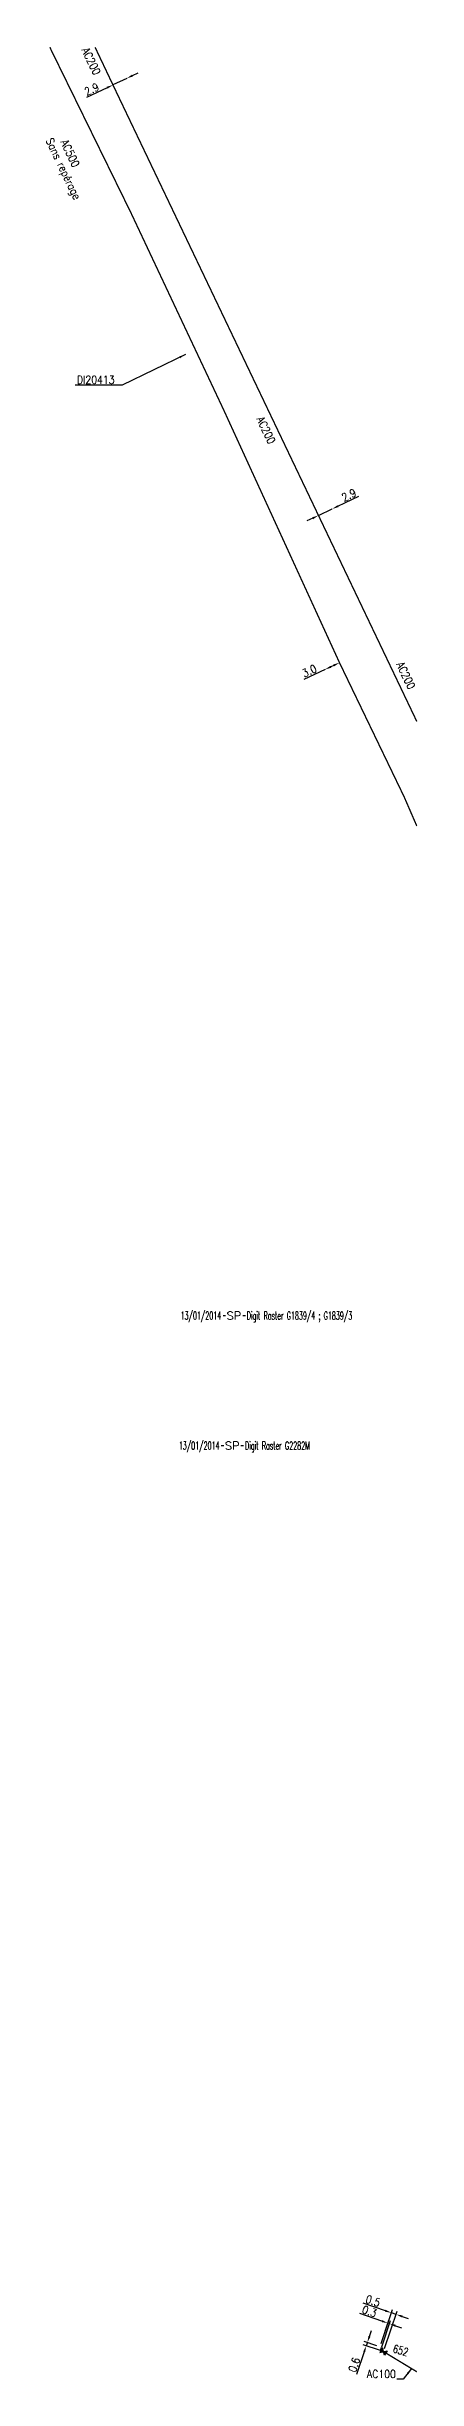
# Model space of a CAD drawing. Header units: millimetres. Extents: x 133000 to 134000, y 130000 to 131000.
# Drawn here: x 133930.5 to 134000.1, y 130562.8 to 131000.1 of the extents above; entities that cross this region are included whole.
import ezdxf
from ezdxf.enums import TextEntityAlignment as Align

# ---------------------------------------------------------------- set-up
doc = ezdxf.new("R2010")
doc.units = ezdxf.units.MM
doc.header["$PDMODE"] = 34
doc.layers.get('0').update_dxf_attribs({"linetype": 'CONTINUOUS'})
doc.layers.get('Defpoints').update_dxf_attribs({"linetype": 'CONTINUOUS'})
for name, color, linetype in [('G_120', 4, 'CONTINUOUS'), ('G_300', 7, 'CONTINUOUS'), ('G_910', 7, 'CONTINUOUS')]:
    doc.layers.add(name, color=color, linetype=linetype)
doc.styles.add('G_ROMANS', font='ROMANS.SHX', dxfattribs={"width": 0.75})
doc.styles.get("Standard").update_dxf_attribs({"font": 'romans.shx', "width": 0.85})
doc.linetypes.add('G_typB_AP', pattern='A,5,-0.3,["o",Standard,S=1.5,R=0,X=0,Y=-0.5],-1.65', length=6.95)
doc.dimstyles.get("Standard").update_dxf_attribs({"dimtxt": 1.5, "dimasz": 1.2, "dimexe": 0.625, "dimexo": 0.625, "dimgap": 0.25, "dimtad": 1, "dimdec": 1, "dimzin": 0, "dimdsep": 46, "dimtxsty": 'Standard', "dimcen": -0.5, "dimadec": 0, "dimazin": 0, "dimtfac": 1, "dimtdec": 1, "dimtmove": 0, "dimatfit": 3, "dimfxl": 0, "dimtolj": 1, "dimtzin": 0, "dimarcsym": 0})

# ---------------------------------------------------------------- blocks, each defined once
blk = doc.blocks.new('GIS_MODF')
at = {"color": 0, "linetype": 'Continuous', "flags": 128}
for points in [[(-2.18, -0.01), (-1.68, -0.01)], [(1.52, -0.01), (2.02, -0.01)]]:
    blk.add_lwpolyline(points, dxfattribs=at)
at = {"color": 0, "linetype": 'Continuous', "width": 0.5}
blk.add_attdef('DATE', text='', height=1.5, dxfattribs=at).set_placement((-2.5, -0.8), align=Align.RIGHT)
at = {"color": 0, "linetype": 'Continuous', "width": 1.771291}
blk.add_attdef('USER', text='', height=1.5, dxfattribs=at).set_placement((-1.51, -0.8), (1.28, -0.8), align=Align.FIT)
at = {"color": 0, "linetype": 'Continuous', "width": 0.5}
blk.add_attdef('DESC', (2.29, -0.8), '', height=1.5, dxfattribs=at)
blk = doc.blocks.new('*D126')
at = {"layer": 'Defpoints', "color": 0, "linetype": 'Continuous', "transparency": 16777216}
for p in [(133945.52, 130994.18), (133945.52, 130994.18), (133942.94, 130992.95)]:
    blk.add_point(p, dxfattribs=at)
at = {"layer": 'G_120', "color": 0, "linetype": 'Continuous', "lineweight": -2, "transparency": 16777216}
for p, q in [((133945.52, 130994.18), (133942.94, 130992.95)), ((133946.6, 130994.7), (133947.68, 130995.22)), ((133941.86, 130992.43), (133937.98, 130990.57))]:
    blk.add_line(p, q, dxfattribs=at)
at = {"layer": 'G_120', "color": 0, "linetype": 'Continuous', "transparency": 16777216}
for points in [[(133946.51, 130994.88), (133946.68, 130994.52), (133945.52, 130994.18)], [(133941.78, 130992.61), (133941.95, 130992.25), (133942.94, 130992.95)]]:
    blk.add_solid(points, dxfattribs=at)
at = {"layer": 'G_120', "color": 0, "linetype": 'Continuous', "transparency": 16777216, "insert": (133938.95, 130992.14), "char_height": 1.5, "attachment_point": 5, "rotation": 25.5964}
blk.add_mtext('\\A1;2.9', dxfattribs=at)
blk = doc.blocks.new('*D127')
at = {"layer": 'Defpoints', "color": 0, "linetype": 'Continuous', "transparency": 16777216}
for p in [(133994.58, 130573.3), (133993.09, 130568.88), (133993.21, 130568.3)]:
    blk.add_point(p, dxfattribs=at)
at = {"layer": 'G_120', "color": 0, "linetype": 'Continuous', "lineweight": -2, "transparency": 16777216}
for p, q in [((133993.44, 130573.69), (133989.3, 130575.09)), ((133993.29, 130569.48), (133994.78, 130573.89)), ((133993.41, 130568.89), (133995.06, 130573.8)), ((133994.86, 130573.21), (133994.58, 130573.3)), ((133996, 130572.82), (133997.14, 130572.44))]:
    blk.add_line(p, q, dxfattribs=at)
at = {"layer": 'G_120', "color": 0, "linetype": 'Continuous', "transparency": 16777216}
for points in [[(133993.51, 130573.87), (133993.38, 130573.5), (133994.58, 130573.3)], [(133996.07, 130573.01), (133995.94, 130572.63), (133994.86, 130573.21)]]:
    blk.add_solid(points, dxfattribs=at)
at = {"layer": 'G_120', "color": 0, "linetype": 'Continuous', "transparency": 16777216, "insert": (133991.12, 130575.52), "char_height": 1.5, "attachment_point": 5, "rotation": 341.3218}
blk.add_mtext('\\A1;0.3', dxfattribs=at)
blk = doc.blocks.new('*D128')
at = {"layer": 'Defpoints', "color": 0, "linetype": 'Continuous', "transparency": 16777216}
for p in [(133995.24, 130575.24), (133993.09, 130568.88), (133993.76, 130567.96)]:
    blk.add_point(p, dxfattribs=at)
at = {"layer": 'G_300', "color": 0, "linetype": 'Continuous', "lineweight": -2, "transparency": 16777216}
for p, q in [((133994.1, 130575.63), (133989.96, 130577.03)), ((133993.29, 130569.48), (133995.44, 130575.83)), ((133993.96, 130568.55), (133996.33, 130575.53)), ((133996.13, 130574.94), (133995.24, 130575.24)), ((133997.26, 130574.56), (133998.4, 130574.17))]:
    blk.add_line(p, q, dxfattribs=at)
at = {"layer": 'G_300', "color": 0, "linetype": 'Continuous', "transparency": 16777216}
for points in [[(133994.16, 130575.82), (133994.04, 130575.44), (133995.24, 130575.24)], [(133997.33, 130574.75), (133997.2, 130574.37), (133996.13, 130574.94)]]:
    blk.add_solid(points, dxfattribs=at)
at = {"layer": 'G_300', "color": 0, "linetype": 'Continuous', "transparency": 16777216, "insert": (133991.78, 130577.47), "char_height": 1.5, "attachment_point": 5, "rotation": 341.3218}
blk.add_mtext('\\A1;0.5', dxfattribs=at)
blk = doc.blocks.new('*D129')
at = {"layer": 'Defpoints', "color": 0, "linetype": 'Continuous', "transparency": 16777216}
for p in [(133990.73, 130569.68), (133993.09, 130568.88), (133993.76, 130567.96)]:
    blk.add_point(p, dxfattribs=at)
at = {"layer": 'G_300', "color": 0, "linetype": 'Continuous', "lineweight": -2, "transparency": 16777216}
for p, q in [((133992.49, 130569.08), (133990.14, 130569.88)), ((133990.73, 130569.68), (133990.52, 130569.06)), ((133991.11, 130570.82), (133991.5, 130571.95)), ((133990.13, 130567.92), (133988.7, 130563.68)), ((133993.17, 130568.16), (133989.92, 130569.26))]:
    blk.add_line(p, q, dxfattribs=at)
at = {"layer": 'G_300', "color": 0, "linetype": 'Continuous', "transparency": 16777216}
for points in [[(133990.92, 130570.88), (133991.3, 130570.75), (133990.73, 130569.68)], [(133989.94, 130567.98), (133990.32, 130567.86), (133990.52, 130569.06)]]:
    blk.add_solid(points, dxfattribs=at)
at = {"layer": 'G_300', "color": 0, "linetype": 'Continuous', "transparency": 16777216, "insert": (133988.26, 130565.5), "char_height": 1.5, "attachment_point": 5, "rotation": 71.3218}
blk.add_mtext('\\A1;0.6', dxfattribs=at)
blk = doc.blocks.new('G_300_04')
at = {"linetype": 'Continuous'}
h = blk.add_hatch(color=0, dxfattribs=at)
h.paths.add_polyline_path([(-1, 1), (-1, -1), (0, 0)])
h.paths.add_polyline_path([(1, 1), (0, 0), (1, -1)])
at = {"color": 0, "linetype": 'Continuous', "flags": 128}
blk.add_lwpolyline([(-1, -1), (1, 1), (1, -1), (-1, 1)], close=True, dxfattribs=at)
at = {"color": 0, "linetype": 'Continuous', "style": 'G_ROMANS', "width": 0.75}
blk.add_attdef('NUM', text='', height=1.5, dxfattribs=at).set_placement((0, 2.1), align=Align.MIDDLE_CENTER)
at = {"color": 0, "linetype": 'Continuous', "style": 'G_ROMANS', "width": 0.75, "flags": 3}
for tag, p in [('DEF_COUP', (0, -7.5)), ('DEF_LEG', (0, -5)), ('DEF_TYPE', (0, -10))]:
    blk.add_attdef(tag, text='', height=1.2, dxfattribs=at).set_placement(p, align=Align.MIDDLE)
blk = doc.blocks.new('*D130')
at = {"layer": 'Defpoints', "color": 0, "linetype": 'Continuous', "transparency": 16777216}
for p in [(133981.54, 130912.23), (133984.12, 130913.45), (133984.12, 130913.45)]:
    blk.add_point(p, dxfattribs=at)
at = {"layer": 'G_120', "color": 0, "linetype": 'Continuous', "lineweight": -2, "transparency": 16777216}
for p, q in [((133985.2, 130913.97), (133989.09, 130915.82)), ((133980.46, 130911.71), (133979.38, 130911.19)), ((133981.54, 130912.23), (133984.12, 130913.45))]:
    blk.add_line(p, q, dxfattribs=at)
at = {"layer": 'G_120', "color": 0, "linetype": 'Continuous', "transparency": 16777216}
for points in [[(133980.37, 130911.89), (133980.54, 130911.53), (133981.54, 130912.23)], [(133985.11, 130914.15), (133985.29, 130913.79), (133984.12, 130913.45)]]:
    blk.add_solid(points, dxfattribs=at)
at = {"layer": 'G_120', "color": 0, "linetype": 'Continuous', "transparency": 16777216, "insert": (133987.26, 130916.05), "char_height": 1.5, "attachment_point": 5, "rotation": 25.4465}
blk.add_mtext('\\A1;2.9', dxfattribs=at)
blk = doc.blocks.new('*D134')
at = {"layer": 'Defpoints', "color": 0, "linetype": 'Continuous', "transparency": 16777216}
for p in [(133985.49, 130884.62), (133985.49, 130884.62), (133982.78, 130883.35)]:
    blk.add_point(p, dxfattribs=at)
at = {"layer": 'G_120', "color": 0, "linetype": 'Continuous', "lineweight": -2, "transparency": 16777216}
for p, q in [((133982.78, 130883.35), (133978.82, 130881.5)), ((133984.4, 130884.11), (133983.87, 130883.86))]:
    blk.add_line(p, q, dxfattribs=at)
at = {"layer": 'G_120', "color": 0, "linetype": 'Continuous', "transparency": 16777216}
for points in [[(133984.32, 130884.29), (133984.49, 130883.93), (133985.49, 130884.62)], [(133983.78, 130884.04), (133983.95, 130883.68), (133982.78, 130883.35)]]:
    blk.add_solid(points, dxfattribs=at)
at = {"layer": 'G_120', "color": 0, "linetype": 'Continuous', "transparency": 16777216, "insert": (133979.83, 130883.08), "char_height": 1.5, "attachment_point": 5, "rotation": 25.0648}
blk.add_mtext('\\A1;3.0', dxfattribs=at)

msp = doc.modelspace()

# ---------------------------------------------------------------- linework, layer by layer
at = {"layer": 'G_120', "linetype": 'G_typB_AP', "flags": 128}
msp.add_lwpolyline([(134000, 130854.02, 0.25, 0.25, 0), (133997.63, 130859.47, 0.25, 0.25, 0), (133985.49, 130884.62, 0.25, 0.25, 0), (133985.49, 130884.62, 0.25, 0.25, 0), (133963.79, 130931.9, 0.25, 0.25, 0), (133946.32, 130968.97, 0.25, 0.25, 0), (133931.09, 131000, 0.25, 0.25, 0), (133931.09, 131000, 0, 0, 0)], format="xyseb", dxfattribs=at)
at = {"layer": 'G_120', "linetype": 'G_typB_AP', "const_width": 0.25}
msp.add_lwpolyline([(134000, 130873.62), (133981.54, 130912.23), (133981.54, 130912.23), (133942.94, 130992.95), (133942.94, 130992.95), (133939.59, 131000)], dxfattribs=at)
at = {"layer": 'G_120', "linetype": 'G_typB_AP', "const_width": 0.25, "flags": 128}
for points in [[(133993.37, 130568.79), (133993.21, 130568.3), (133993.34, 130568.22)], [(133994.19, 130567.7), (134000, 130564.19)]]:
    msp.add_lwpolyline(points, dxfattribs=at)

# ---------------------------------------------------------------- block references
at = {"layer": 'G_300'}
ref = msp.add_blockref('G_300_04', (133993.76, 130567.96), dxfattribs=dict(at, xscale=0.5, yscale=0.5, zscale=0.5, rotation=328.8260199317156))
ref.add_attrib('NUM', '652', dxfattribs={"layer": '0', "color": 0, "linetype": 'Continuous', "height": 1.5, "rotation": 343.935, "width": 0.75}).set_placement((133996.98, 130568.19), align=Align.MIDDLE_CENTER)
at = {"layer": 'G_910'}
ref = msp.add_blockref('GIS_MODF', (133965.79, 130762.25), dxfattribs=at)
ref.add_attrib('DATE', '13/01/2014', dxfattribs={"layer": '0', "color": 0, "linetype": 'Continuous', "height": 1.5, "width": 0.5}).set_placement((133963.28, 130761.45), align=Align.RIGHT)
ref.add_attrib('USER', 'SP', dxfattribs={"layer": '0', "color": 0, "linetype": 'Continuous', "height": 1.5, "width": 1.025485}).set_placement((133964.28, 130761.45), (133967.06, 130761.45), align=Align.FIT)
ref.add_attrib('DESC', 'Digit Raster G1839/4 ; G1839/3', (133968.08, 130761.45), dxfattribs={"layer": '0', "color": 0, "linetype": 'Continuous', "height": 1.5, "width": 0.5})
ref = msp.add_blockref('GIS_MODF', (133965.47, 130737.88), dxfattribs=at)
ref.add_attrib('DATE', '13/01/2014', dxfattribs={"layer": '0', "color": 0, "linetype": 'Continuous', "height": 1.5, "width": 0.5}).set_placement((133962.96, 130737.08), align=Align.RIGHT)
ref.add_attrib('USER', 'SP', dxfattribs={"layer": '0', "color": 0, "linetype": 'Continuous', "height": 1.5, "width": 1.025485}).set_placement((133963.96, 130737.08), (133966.74, 130737.08), align=Align.FIT)
ref.add_attrib('DESC', 'Digit Raster G2282M', (133967.75, 130737.08), dxfattribs={"layer": '0', "color": 0, "linetype": 'Continuous', "height": 1.5, "width": 0.5})

# ---------------------------------------------------------------- texts
at = {"layer": 'G_120', "linetype": 'Continuous', "width": 0.85}
for s, rotation, p in [('AC200', 295.5872, (133937.01, 130999.52)), ('Sans repérage ', 295.4823, (133930.29, 130982.53)), ('AC500', 295.4823, (133933.07, 130982.24)), ('AC200', 295.5872, (133969.85, 130930.35)), ('AC200', 295.5872, (133996.11, 130884.35))]:
    msp.add_text(s, height=1.5, rotation=rotation, dxfattribs=at).set_placement(p)
at = {"layer": 'G_120', "linetype": 'Continuous', "char_height": 1.5, "attachment_point": 9}
for s, insert in [('\\A1;DI20413', (133943.24, 130936.92)), ('\\A1;AC100', (133996.07, 130563.02))]:
    msp.add_mtext(s, dxfattribs=dict(at, insert=insert))

# ---------------------------------------------------------------- dimensions: what is measured, and where the dimension line sits
at = {"layer": 'G_120', "linetype": 'Continuous'}
for base, p1, p2, angle, picture, middle in [((133945.52, 130994.18), (133942.94, 130992.95), (133945.52, 130994.18), 205.5964, '*D126', (133939.38, 130991.24)), ((133984.12, 130913.45), (133981.54, 130912.23), (133984.12, 130913.45), 205.4465, '*D130', (133987.69, 130915.15)), ((133985.49, 130884.62), (133982.78, 130883.35), (133985.49, 130884.62), 205.0648, '*D134', (133980.26, 130882.17)), ((133994.58, 130573.3), (133993.21, 130568.3), (133993.09, 130568.88), 341.3218, '*D127', (133990.8, 130574.58))]:
    dim = msp.add_linear_dim(base=base, p1=p1, p2=p2, angle=angle, dimstyle='Standard', dxfattribs=at)
    dim.commit()
    dim.dimension.update_dxf_attribs({"geometry": picture, "text_midpoint": middle, "dimtype": 160})
at = {"layer": 'G_300', "linetype": 'Continuous'}
for base, angle, text, picture, middle in [((133995.24, 130575.24), 341.3218, '0.5', '*D128', (133991.46, 130576.52)), ((133990.73, 130569.68), 251.3218, '0.6', '*D129', (133989.21, 130565.18))]:
    dim = msp.add_linear_dim(base=base, p1=(133993.76, 130567.96), p2=(133993.09, 130568.88), angle=angle, text=text, dimstyle='Standard', dxfattribs=at)
    dim.commit()
    dim.dimension.update_dxf_attribs({"geometry": picture, "text_midpoint": middle, "dimtype": 160})

# ---------------------------------------------------------------- leaders
at = {"layer": 'G_120', "linetype": 'Continuous', "annotation_type": 0, "has_hookline": 1, "hookline_direction": 1, "text_width": 7.41}
msp.add_leader([(133956.54, 130942.4), (133944.69, 130936.67), (133943.49, 130936.67)], dimstyle='Standard', dxfattribs=at)
at = {"layer": 'G_120', "linetype": 'Continuous'}
msp.add_leader([(133999.04, 130564.77), (133997.46, 130562.77), (133996.26, 130562.77)], dimstyle='Standard', dxfattribs=at)

doc.saveas('drawing.dxf')
